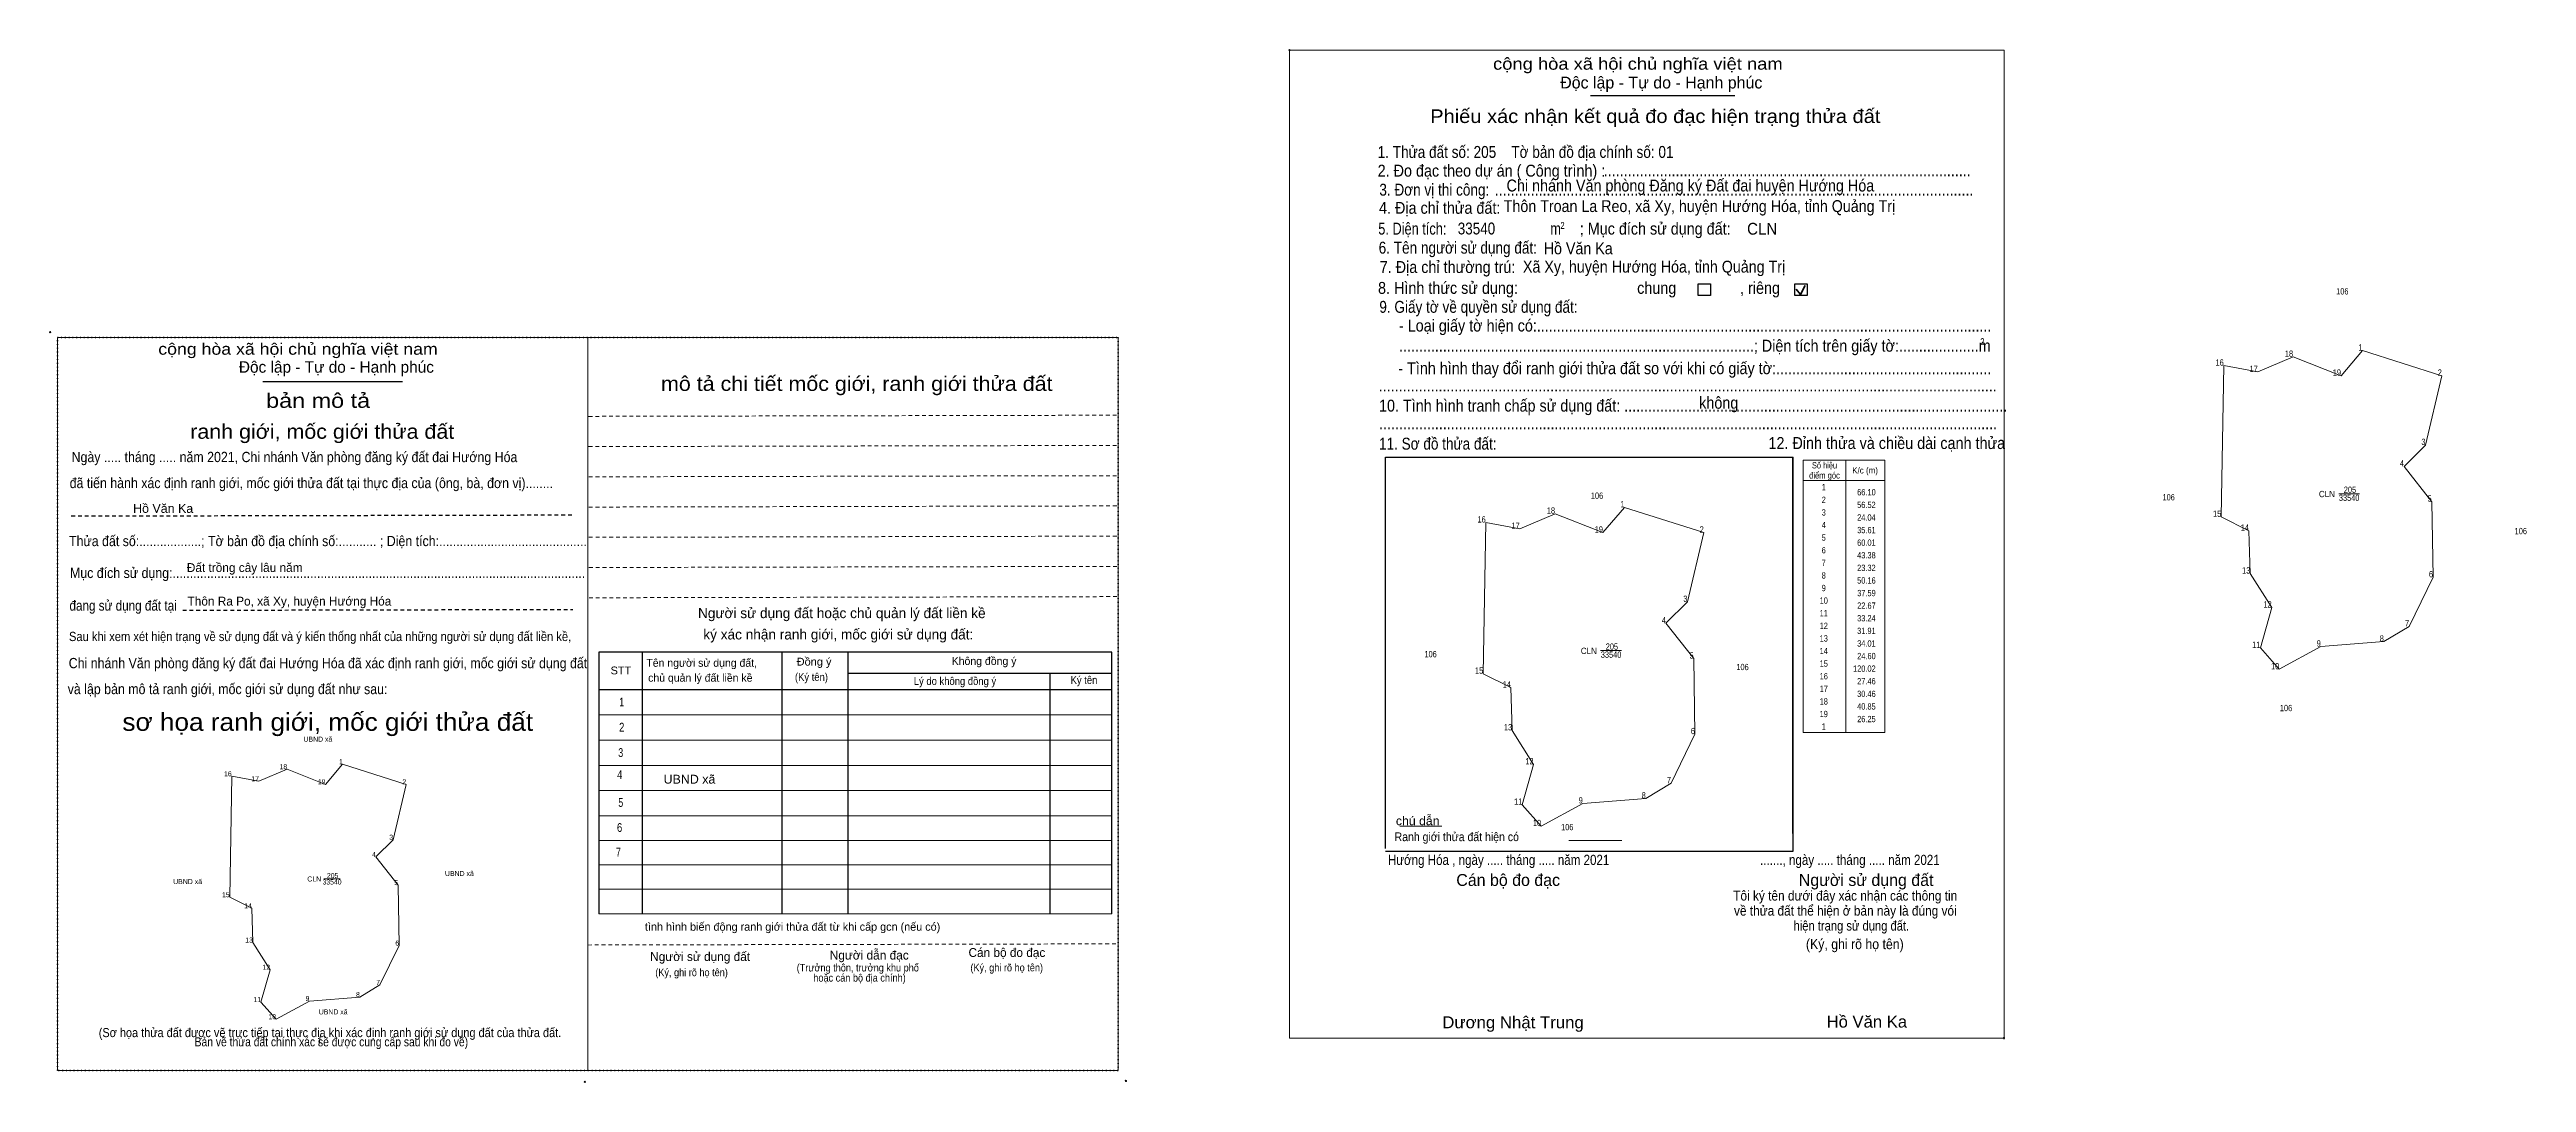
# Model space of a CAD drawing. Header units: metres. Extents: x 550257 to 552222, y 1816286 to 1817106.
import ezdxf
from ezdxf.enums import TextEntityAlignment as Align

# ---------------------------------------------------------------- set-up
doc = ezdxf.new("R2010")
doc.units = ezdxf.units.M
doc.header["$LTSCALE"] = 2
doc.header["$PDMODE"] = 32
doc.header["$PDSIZE"] = 1
doc.linetypes.add('DOTTED', pattern=[1.5, 0.3, -1.2])
doc.linetypes.add('SHORT_DASHED', pattern=[2.7, 1.5, -1.2])
for name, color, linetype, lineweight in [('1', 7, 'SHORT_DASHED', 13), ('17', 7, 'Continuous', 13), ('2', 7, 'Continuous', 13), ('30', 7, 'Continuous', 25), ('32', 7, 'Continuous', 13), ('6', 7, 'Continuous', 13), ('63', 7, 'Continuous', 13)]:
    doc.layers.add(name, color=color, linetype=linetype, lineweight=lineweight)
doc.layers.add('16', color=7, linetype='Continuous')

msp = doc.modelspace()

# ---------------------------------------------------------------- linework, layer by layer
at = {"layer": '1'}
for p, q in [((550684.69, 1816814.75), (551105.45, 1816815.67)), ((550684.73, 1816790.75), (551105.49, 1816791.67)), ((550684.81, 1816766.75), (551105.57, 1816767.67)), ((550684.85, 1816742.75), (551105.61, 1816743.67)), ((550684.89, 1816718.75), (551105.65, 1816719.67)), ((550684.97, 1816694.75), (551105.73, 1816695.67)), ((550685.01, 1816670.75), (551105.77, 1816671.67)), ((550684.17, 1816395.15), (551104.93, 1816396.07))]:
    msp.add_line(p, q, dxfattribs=at)
at = {"layer": '1', "lineweight": 25}
for p, q in [((550274.21, 1816735.67), (550672.41, 1816736.55)), ((550362.65, 1816660.87), (550672.09, 1816661.55))]:
    msp.add_line(p, q, dxfattribs=at)
at = {"layer": '1', "linetype": 'DOTTED', "lineweight": 53}
msp.add_lwpolyline([(550263.25, 1816877.47), (551104.73, 1816877.47), (551104.73, 1816295.51), (550263.25, 1816295.51)], close=True, dxfattribs=at)
at = {"layer": '1', "linetype": 'Continuous'}
for points in [[(552092, 1816867), (552155, 1816847), (552142, 1816792), (552125, 1816775), (552147, 1816747), (552148, 1816687), (552129, 1816648), (552109, 1816636), (552059, 1816632), (552026, 1816614), (552011, 1816631), (552020, 1816663), (552003, 1816690), (552002, 1816724), (551980, 1816735), (551982, 1816855), (552009, 1816850), (552037, 1816862), (552075, 1816847)], [(551506.43, 1816742.49), (551569.43, 1816722.49), (551556.43, 1816667.49), (551539.43, 1816650.49), (551561.43, 1816622.49), (551562.43, 1816562.49), (551543.43, 1816523.49), (551523.43, 1816511.49), (551473.43, 1816507.49), (551440.43, 1816489.49), (551425.43, 1816506.49), (551434.43, 1816538.49), (551417.43, 1816565.49), (551416.43, 1816599.49), (551394.43, 1816610.49), (551396.43, 1816730.49), (551423.43, 1816725.49), (551451.43, 1816737.49), (551489.43, 1816722.49)], [(550489.55, 1816538.67), (550539.95, 1816522.67), (550529.55, 1816478.67), (550515.95, 1816465.07), (550533.55, 1816442.67), (550534.35, 1816394.67), (550519.15, 1816363.47), (550503.15, 1816353.87), (550463.15, 1816350.67), (550436.75, 1816336.27), (550424.75, 1816349.87), (550431.95, 1816375.47), (550418.35, 1816397.07), (550417.55, 1816424.27), (550399.95, 1816433.07), (550401.55, 1816529.07), (550423.15, 1816525.07), (550445.55, 1816534.67), (550475.95, 1816522.67)]]:
    msp.add_lwpolyline(points, close=True, dxfattribs=at)
at = {"layer": '17'}
msp.add_line((551328.28, 1816489.35), (551361.7, 1816489.35), dxfattribs=at)
at = {"layer": '2', "lineweight": 25}
for p, q in [((551479.52, 1817069.46), (551594.16, 1817069.46)), ((550426.29, 1816842.54), (550536.9, 1816842.54)), ((551316.97, 1816782.48), (551640.2, 1816782.48)), ((551316.97, 1816471.81), (551316.97, 1816782.48)), ((550727.26, 1816627.65), (550727.26, 1816420.01)), ((550837.97, 1816627.65), (550837.97, 1816420.01)), ((550890.35, 1816627.65), (550890.35, 1816420.01)), ((550890.35, 1816610.89), (551099.8, 1816610.89)), ((551050.63, 1816610.89), (551050.63, 1816420.01)), ((550692.83, 1816597.95), (551099.8, 1816597.95)), ((551640.2, 1816469.27), (551316.97, 1816469.27))]:
    msp.add_line(p, q, dxfattribs=at)
at = {"layer": '2', "lineweight": 35}
for p, q in [((551642.83, 1816915.8), (551646.06, 1816911.6)), ((551646.06, 1816911.6), (551649.99, 1816918.63))]:
    msp.add_line(p, q, dxfattribs=at)
at = {"layer": '2'}
for p, q in [((550692.83, 1816577.88), (551099.8, 1816577.88)), ((550692.83, 1816557.81), (551099.8, 1816557.81)), ((550692.83, 1816537.75), (551099.8, 1816537.75)), ((550692.83, 1816517.68), (551099.8, 1816517.68)), ((550692.83, 1816497.61), (551099.8, 1816497.61)), ((550692.83, 1816478.21), (551099.8, 1816478.21)), ((550692.83, 1816458.81), (551099.8, 1816458.81)), ((550692.83, 1816439.41), (551099.8, 1816439.41)), ((550692.83, 1816420.01), (551099.8, 1816420.01))]:
    msp.add_line(p, q, dxfattribs=at)
msp.add_lwpolyline([(551240.75, 1817105.42), (551807.65, 1817105.42), (551807.65, 1816321.32), (551240.75, 1816321.32)], close=True, dxfattribs=at)
at = {"layer": '2', "lineweight": 25}
for points in [[(551565.11, 1816919.84), (551574.85, 1816919.84), (551574.85, 1816910.76), (551565.11, 1816910.76)], [(551641.71, 1816919.84), (551651.45, 1816919.84), (551651.45, 1816910.76), (551641.71, 1816910.76)]]:
    msp.add_lwpolyline(points, close=True, dxfattribs=at)
at = {"layer": '2'}
for points in [[(550263.26, 1816295.51), (550263.24, 1816295.51), (550263.24, 1816877.46), (550683.99, 1816877.46), (550683.99, 1816877.44)], [(550683.99, 1816877.44), (550683.99, 1816295.51), (550263.26, 1816295.51)], [(550683.99, 1816877.45), (551104.74, 1816877.45), (551104.74, 1816295.5)], [(551104.74, 1816295.5), (550683.99, 1816295.5), (550683.99, 1816877.44)], [(550684, 1816877.45), (551104.75, 1816877.45), (551104.75, 1816295.5), (551104.74, 1816295.5)], [(551104.74, 1816295.5), (550684, 1816295.5), (550684, 1816877.44)]]:
    msp.add_lwpolyline(points, dxfattribs=at)
at = {"layer": '2', "lineweight": 25}
msp.add_lwpolyline([(551099.8, 1816420.01), (551099.8, 1816627.65), (550692.83, 1816627.65), (550692.83, 1816420.01)], dxfattribs=at)
at = {"layer": '2'}
for p in [(551240.75, 1817105.42), (550257.5, 1816881.65), (551807.64, 1816321.32), (550681.73, 1816286.53), (551110.99, 1816287.24)]:
    msp.add_point(p, dxfattribs=at)
at = {"layer": '30'}
msp.add_line((551640.19, 1816483.66), (551640.19, 1816782.5), dxfattribs=at)
at = {"layer": '32'}
for points in [[(552092, 1816867), (552155, 1816847), (552142, 1816792), (552125, 1816775), (552147, 1816747), (552148, 1816687), (552129, 1816648), (552109, 1816636), (552059, 1816632), (552026, 1816614), (552011, 1816631), (552020, 1816663), (552003, 1816690), (552002, 1816724), (551980, 1816735), (551982, 1816855), (552009, 1816850), (552037, 1816862), (552075, 1816847)], [(551506.43, 1816742.49), (551569.43, 1816722.49), (551556.43, 1816667.49), (551539.43, 1816650.49), (551561.43, 1816622.49), (551562.43, 1816562.49), (551543.43, 1816523.49), (551523.43, 1816511.49), (551473.43, 1816507.49), (551440.43, 1816489.49), (551425.43, 1816506.49), (551434.43, 1816538.49), (551417.43, 1816565.49), (551416.43, 1816599.49), (551394.43, 1816610.49), (551396.43, 1816730.49), (551423.43, 1816725.49), (551451.43, 1816737.49), (551489.43, 1816722.49)], [(550489.55, 1816538.67), (550539.95, 1816522.67), (550529.55, 1816478.67), (550515.95, 1816465.07), (550533.55, 1816442.67), (550534.35, 1816394.67), (550519.15, 1816363.47), (550503.15, 1816353.87), (550463.15, 1816350.67), (550436.75, 1816336.27), (550424.75, 1816349.87), (550431.95, 1816375.47), (550418.35, 1816397.07), (550417.55, 1816424.27), (550399.95, 1816433.07), (550401.55, 1816529.07), (550423.15, 1816525.07), (550445.55, 1816534.67), (550475.95, 1816522.67)]]:
    msp.add_lwpolyline(points, close=True, dxfattribs=at)
at = {"layer": '6'}
msp.add_line((551462.3, 1816478.09), (551504.54, 1816478.09), dxfattribs=at)
at = {"layer": '63', "lineweight": 25}
msp.add_line((551640.2, 1816782.49), (551640.2, 1816469.27), dxfattribs=at)
at = {"layer": '63'}
for p, q in [((551682.01, 1816779.91), (551682.01, 1816563.91)), ((551682.01, 1816779.91), (551682.01, 1816563.91)), ((551648.41, 1816763.91), (551713.21, 1816763.91)), ((552073.18, 1816753.3), (552089.62, 1816753.3)), ((551487.61, 1816628.79), (551504.05, 1816628.79)), ((550474.49, 1816447.71), (550487.64, 1816447.71)), ((550471.62, 1816322.6), (550470.61, 1816315.67))]:
    msp.add_line(p, q, dxfattribs=at)
msp.add_lwpolyline([(551648.41, 1816779.91), (551713.21, 1816779.91), (551713.21, 1816563.91), (551648.41, 1816563.91)], close=True, dxfattribs=at)

# ---------------------------------------------------------------- texts
at = {"layer": '1'}
for s, height, width, p in [('CLN', 5, 0.95, (552063.815, 1816750.61)), ('33540', 5, 0.85, (552081.46, 1816747.63)), ('205', 5, 0.85, (552082.1, 1816754.01)), ('CLN', 5, 0.95, (551478.245, 1816626.1)), ('33540', 5, 0.85, (551495.89, 1816623.12)), ('205', 5, 0.85, (551496.53, 1816629.5)), ('CLN', 4, 0.95, (550467, 1816445.56)), ('205', 4, 0.85, (550481.625, 1816448.28)), ('33540', 4, 0.85, (550481.11, 1816443.18)), ('(Sơ họa thửa đất được vẽ trực tiếp tại thực địa khi xác định ranh giới sử dụng đất của thửa đất.', 7.2, 0.9, (550479.49, 1816322.03)), (' Bản vẽ thửa đất chính xác sẽ được cung cấp sau khi đo vẽ)', 7.2, 0.85, (550479.465, 1816314.71))]:
    msp.add_text(s, height=height, dxfattribs=dict(at, width=width)).set_placement(p, align=Align.CENTER)
at = {"layer": '16'}
for s, height, width, p in [('Ngày ..... tháng ..... năm 2021, Chi nhánh Văn phòng đăng ký đất đai Hướng Hóa', 8.16, 0.9, (550274.49, 1816778.43)), (' đã tiến hành xác định ranh giới, mốc giới thửa đất tại thực địa của (ông, bà, đơn vị)........', 8.16, 0.9, (550270.25, 1816757.79)), ('Thửa đất số:..................; Tờ bản đồ địa chính số:........... ; Diện tích:...........................................', 8.16, 0.9, (550272.45, 1816711.75)), ('Mục đích sử dụng:........................................................................................................................', 8.16, 0.9, (550273.21, 1816686.43)), ('đang sử dụng đất tại', 8.16, 0.85, (550272.81, 1816660.51)), ('Sau khi xem xét hiện trạng về sử dụng đất và ý kiến thống nhất của những người sử dụng đất liền kề,', 7.344, 0.9, (550272.41, 1816636.39)), ('Chi nhánh Văn phòng đăng ký đất đai Hướng Hóa đã xác định ranh giới, mốc giới sử dụng đất', 8.16, 0.9, (550272.21, 1816614.83)), (' và lập bản mô tả ranh giới, mốc giới sử dụng đất như sau:', 8.16, 0.9, (550268.69, 1816594.27))]:
    msp.add_text(s, height=height, dxfattribs=dict(at, width=width)).set_placement(p)
at = {"layer": '2'}
for s, height, width, p in [('cộng hòa xã hội chủ nghĩa việt nam', 9.462, 1.15, (551402.28, 1817089.89)), ('1. Thửa đất số: 205    Tờ bản đồ địa chính số: 01', 9.48, 0.85, (551310.7, 1817019.87)), ('2. Đo đạc theo dự án ( Công trình) : ', 9.468, 0.9, (551310.7, 1817005.03)), ('3. Đơn vị thi công:', 9.468, 0.85, (551312.04, 1816989.93)), ('Chi nhánh Văn phòng Đăng ký Đất đai huyện Hướng Hóa', 9.46, 0.9, (551412.96, 1816993.25)), ('............................................................................................', 9.468, 0.9, (551490.02, 1817005.35)), ('4. Địa chỉ thửa đất:', 9.468, 0.9, (551311.78, 1816975.53)), ('........................................................................................................................', 9.468, 0.9, (551403.5, 1816989.93)), ('Thôn Troan La Reo, xã Xy, huyện Hướng Hóa, tỉnh Quảng Trị', 9.4, 0.9, (551410.72, 1816976.93)), ('5. Diện tích:', 9.468, 0.8, (551311.2, 1816959.01)), ('33540', 9.4, 0.85, (551374.24, 1816959.15)), ('m', 9.462, 0.8, (551447.66, 1816959.01)), ('2', 5.406, 0.8, (551455.72, 1816963.55)), ('; Mục đích sử dụng đất:', 9.462, 0.9, (551471.08, 1816959.01)), ('CLN', 9.4, 0.95, (551603.82, 1816958.95)), ('6. Tên người sử dụng đất:', 9.468, 0.85, (551311.52, 1816943.91)), ('Hồ Văn Ka', 9.4, 0.9, (551442.48, 1816943.39)), ('8. Hình thức sử dụng:', 9.468, 0.9, (551311.02, 1816911.97)), ('7. Địa chỉ thường trú:', 9.468, 0.9, (551312.36, 1816928.55)), ('Xã Xy, huyện Hướng Hóa, tỉnh Quảng Trị', 9.4, 0.9, (551425.96, 1816928.87)), ('chung                , riêng', 9.462, 0.9, (551516.58, 1816911.97)), ('9. Giấy tờ về quyền sử dụng đất:', 9.468, 0.85, (551312.04, 1816896.93)), ('     - Loại giấy tờ hiện có:..................................................................................................................', 9.462, 0.9, (551311.78, 1816882.09)), ('cộng hòa xã hội chủ nghĩa việt nam', 9.13, 1.15, (550343.29, 1816863.67)), ('     .........................................................................................; Diện tích trên giấy tờ:....................m', 9.462, 0.9, (551311.78, 1816866.09)), ('2', 5.406, 0.8, (551788.84, 1816871.39)), ('     - Tình hình thay đổi ranh giới thửa đất so với khi có giấy tờ:......................................................', 9.462, 0.9, (551311.28, 1816848.23)), ('...........................................................................................................................................................', 9.462, 0.9, (551311.52, 1816834.53)), ('10. Tình hình tranh chấp sử dụng đất: ................................................................................................', 9.468, 0.9, (551311.78, 1816818.53)), ('không', 9.462, 0.9, (551565.8, 1816820.83)), ('...........................................................................................................................................................', 9.462, 0.9, (551311.78, 1816804.51)), ('11. Sơ đồ thửa đất:', 9.468, 0.85, (551311.78, 1816788.33)), ('12. Đỉnh thửa và chiều dài cạnh thửa', 9.48, 0.9, (551620.74, 1816788.83)), ('Hồ Văn Ka', 7.02, 1.05, (550323.31, 1816738.16)), ('STT', 6.221, 1.05, (550702.09, 1816609.95)), ('(Ký tên)', 6.221, 0.9, (550848.37, 1816604.75)), ('Đồng ý', 6.221, 1.05, (550849.73, 1816616.95)), ('Lý do không đồng ý', 6.221, 0.9, (550942.69, 1816601.55)), ('Ký tên', 6.221, 0.9, (551067.09, 1816602.39)), ('UBND xã', 7.02, 1.05, (550744.19, 1816523.25)), ('Hướng Hóa , ngày ..... tháng ..... năm 2021', 8.087, 0.85, (551318.82, 1816458.67)), ('......., ngày ..... tháng ..... năm 2021', 8.087, 0.85, (551614.06, 1816458.67)), ('(Ký, ghi rõ họ tên)', 8.111, 0.9, (551650.48, 1816391.85)), ('(Ký, ghi rõ họ tên)', 6.02, 0.9, (550737.57, 1816370.39)), ('(Ký, ghi rõ họ tên)', 6.02, 0.9, (550987.61, 1816374.23)), ('Dương Nhật Trung', 9.472, 1.05, (551361.96, 1816329.07)), ('Hồ Văn Ka', 9.4, 1.05, (551666.88, 1816329.63))]:
    msp.add_text(s, height=height, dxfattribs=dict(at, width=width)).set_placement(p)
for s, height, p in [('Độc lập - Tự do - Hạnh phúc', 9.462, (551455.52, 1817074.99)), ('Độc lập - Tự do - Hạnh phúc', 9.13, (550407.21, 1816849.39)), ('Đất trồng cây lâu năm', 7.02, (550365.93, 1816691.23)), ('Thôn Ra Po, xã Xy, huyện Hướng Hóa', 7.02, (550366.46, 1816664.57)), ('Người sử dụng đất hoặc chủ quản lý đất liền kề ', 8.08, (550771.49, 1816654.59)), ('ký xác nhận ranh giới, mốc giới sử dụng đất:', 8.08, (550775.69, 1816637.67)), ('Tên người sử dụng đất,', 6.221, (550730.49, 1816615.99)), ('chủ quản lý đất liền kề', 6.221, (550731.93, 1816604.15)), ('Không đồng ý', 6.221, (550972.77, 1816617.47)), ('Cán bộ đo đạc', 9.462, (551373.1, 1816442.03)), ('Người sử dụng đất', 9.462, (551644.84, 1816442.03)), ('tình hình biến động ranh giới thửa đất từ khi cấp gcn (nếu có)', 6.421, (550729.37, 1816406.47)), ('Người dẫn đạc', 7.04, (550875.97, 1816383.59)), ('Cán bộ đo đạc', 7.008, (550986.09, 1816385.67)), ('Người sử dụng đất', 7.024, (550733.53, 1816382.47))]:
    msp.add_text(s, height=height, dxfattribs=at).set_placement(p)
for s, height, width, p in [('Phiếu xác nhận kết quả đo đạc hiện trạng thửa đất', 10.81, 1.1, (551531, 1817047.59)), ('mô tả chi tiết mốc giới, ranh giới thửa đất', 11.56, 1.1, (550897.43, 1816834.95)), ('bản mô tả', 11.56, 1.2, (550470.08, 1816821.51)), ('ranh giới, mốc giới thửa đất', 11.56, 1.1, (550473.335, 1816796.95)), ('1', 7.023, 0.7, (550710.91, 1816584.55)), ('sơ họa ranh giới, mốc giới thửa đất', 14.11, 1.1, (550477.73, 1816565.15)), ('2', 7.023, 0.8, (550710.96, 1816564.51)), ('3', 7.024, 0.75, (550710.15, 1816544.35)), ('4', 7.024, 0.8, (550709.38, 1816526.83)), ('5', 7.024, 0.75, (550710.205, 1816504.79)), ('6', 7.024, 0.8, (550709.28, 1816484.91)), ('7', 7.04, 0.75, (550708.335, 1816465.27)), ('Tôi ký tên dưới đây xác nhận các thông tin', 7.817, 0.9, (551681.66, 1816430.43)), ('về thửa đất thể hiện ở bản này là đúng vói', 7.817, 0.9, (551681.755, 1816418.47)), ('hiện trạng sử dụng đất.', 7.8, 0.85, (551686.515, 1816406.57)), ('(Trưởng thôn, trưởng khu phố', 6.02, 0.9, (550898.255, 1816374.15)), ('hoặc cán bộ địa chính)', 6.02, 0.9, (550899.62, 1816366.11))]:
    msp.add_text(s, height=height, dxfattribs=dict(at, width=width)).set_placement(p, align=Align.CENTER)
msp.add_text('.', height=2.704, dxfattribs=at).set_placement((551807.578, 1816319.85), align=Align.CENTER)
at = {"layer": '6'}
for s, width, p in [('chú dẫn', 1.05, (551325.16, 1816490.25)), ('Ranh giới thửa đất hiện có ', 0.9, (551324.12, 1816477.59))]:
    msp.add_text(s, height=6.928, dxfattribs=dict(at, width=width)).set_placement(p)
at = {"layer": '63'}
for s, height, width, p in [('106', 5, 0.85, (552076.04, 1816911.49)), ('điểm góc', 5, 0.9, (551665.215, 1816765.41)), ('Số hiệu', 5, 0.85, (551665.205, 1816773.41)), ('K/c (m)', 5, 0.95, (551697.415, 1816769.41)), ('106', 5, 0.85, (551484.73, 1816749.3)), (' 2', 5, 0.85, (551663.81, 1816746.01)), (' 1', 5, 0.75, (551663.81, 1816756.01)), ('106', 5, 0.85, (551938.26, 1816748.04)), (' 4', 5, 0.85, (551663.81, 1816726.01)), (' 3', 5, 0.8, (551663.815, 1816736.01)), ('106', 5, 0.85, (552217.64, 1816721.22)), (' 5', 5, 0.8, (551663.815, 1816716.01)), (' 6', 5, 0.85, (551663.815, 1816706.01)), (' 8', 5, 0.8, (551663.81, 1816686.01)), (' 7', 5, 0.8, (551663.81, 1816696.01)), (' 10', 5, 0.85, (551663.805, 1816666.01)), (' 9', 5, 0.85, (551663.81, 1816676.01)), (' 12', 5, 0.85, (551663.815, 1816646.01)), (' 11', 5, 0.8, (551663.805, 1816656.01)), ('106', 5, 0.85, (551352.69, 1816623.53)), (' 14', 5, 0.85, (551663.805, 1816626.01)), (' 13', 5, 0.85, (551663.81, 1816636.01)), ('106', 5, 0.85, (551600.18, 1816613.31)), (' 15', 5, 0.85, (551663.81, 1816616.01)), (' 16', 5, 0.85, (551663.81, 1816606.01)), (' 17', 5, 0.85, (551663.815, 1816596.01)), (' 18', 5, 0.85, (551663.815, 1816586.01)), (' 19', 5, 0.85, (551663.805, 1816576.01)), (' 1', 5, 0.75, (551663.81, 1816566.01)), ('106', 5, 0.85, (552031.38, 1816580.75)), ('UBND xã', 4, 0.9, (550469.9, 1816556.53)), ('106', 5, 0.85, (551461.12, 1816486.25)), ('UBND xã', 4, 0.9, (550582.17, 1816449.9)), ('UBND xã', 4, 0.9, (550366.56, 1816443.51)), ('UBND xã', 4, 0.9, (550482.02, 1816340.08))]:
    msp.add_text(s, height=height, dxfattribs=dict(at, width=width)).set_placement(p, align=Align.CENTER)
for s, height, width, p in [(' 18', 5, 0.85, (552037, 1816862)), (' 1', 5, 0.75, (552092, 1816867)), (' 16', 5, 0.85, (551982, 1816855)), (' 17', 5, 0.85, (552009, 1816850)), (' 19', 5, 0.85, (552075, 1816847)), (' 2', 5, 0.85, (552155, 1816847)), (' 3', 5, 0.8, (552142, 1816792)), (' 4', 5, 0.85, (552125, 1816775)), (' 1', 5, 0.75, (551506.43, 1816742.49)), ('56.52', 5, 0.85, (551705.81, 1816742.01)), ('66.10', 5, 0.85, (551705.81, 1816752.01)), (' 5', 5, 0.8, (552147, 1816747)), (' 16', 5, 0.85, (551396.43, 1816730.49)), (' 17', 5, 0.85, (551423.43, 1816725.49)), (' 18', 5, 0.85, (551451.43, 1816737.49)), (' 19', 5, 0.85, (551489.43, 1816722.49)), (' 2', 5, 0.85, (551569.43, 1816722.49)), ('35.61', 5, 0.85, (551705.81, 1816722.01)), ('24.04', 5, 0.85, (551705.81, 1816732.01)), (' 15', 5, 0.85, (551980, 1816735)), (' 14', 5, 0.85, (552002, 1816724)), ('43.38', 5, 0.85, (551705.81, 1816702.01)), ('60.01', 5, 0.85, (551705.81, 1816712.01)), ('50.16', 5, 0.85, (551705.81, 1816682.01)), ('23.32', 5, 0.85, (551705.81, 1816692.01)), (' 13', 5, 0.85, (552003, 1816690)), (' 6', 5, 0.85, (552148, 1816687)), (' 3', 5, 0.8, (551556.43, 1816667.49)), ('37.59', 5, 0.85, (551705.81, 1816672.01)), ('22.67', 5, 0.85, (551705.81, 1816662.01)), (' 12', 5, 0.85, (552020, 1816663)), (' 4', 5, 0.85, (551539.43, 1816650.49)), ('33.24', 5, 0.85, (551705.81, 1816652.01)), ('31.91', 5, 0.85, (551705.81, 1816642.01)), (' 7', 5, 0.8, (552129, 1816648)), (' 5', 5, 0.8, (551561.43, 1816622.49)), ('34.01', 5, 0.85, (551705.81, 1816632.01)), ('24.60', 5, 0.85, (551705.81, 1816622.01)), (' 11', 5, 0.8, (552011, 1816631)), (' 9', 5, 0.85, (552059, 1816632)), (' 8', 5, 0.8, (552109, 1816636)), (' 15', 5, 0.85, (551394.43, 1816610.49)), ('120.02', 5, 0.85, (551705.81, 1816612.01)), ('27.46', 5, 0.85, (551705.81, 1816602.01)), (' 10', 5, 0.85, (552026, 1816614)), (' 14', 5, 0.85, (551416.43, 1816599.49)), ('30.46', 5, 0.85, (551705.81, 1816592.01)), (' 13', 5, 0.85, (551417.43, 1816565.49)), (' 6', 5, 0.85, (551562.43, 1816562.49)), ('40.85', 5, 0.85, (551705.81, 1816582.01)), ('26.25', 5, 0.85, (551705.81, 1816572.01)), (' 16', 4, 0.85, (550401.54, 1816529.07)), (' 17', 4, 0.85, (550423.14, 1816525.07)), (' 18', 4, 0.85, (550445.54, 1816534.67)), (' 1', 4, 0.75, (550489.54, 1816538.67)), (' 12', 5, 0.85, (551434.43, 1816538.49)), (' 7', 5, 0.8, (551543.43, 1816523.49)), (' 19', 4, 0.85, (550475.94, 1816522.67)), (' 2', 4, 0.85, (550539.95, 1816522.67)), (' 11', 5, 0.8, (551425.43, 1816506.49)), (' 9', 5, 0.85, (551473.43, 1816507.49)), (' 8', 5, 0.8, (551523.43, 1816511.49)), (' 10', 5, 0.85, (551440.43, 1816489.49)), (' 3', 4, 0.8, (550529.55, 1816478.67)), (' 4', 4, 0.85, (550515.94, 1816465.07)), (' 15', 4, 0.85, (550399.95, 1816433.07)), (' 5', 4, 0.8, (550533.54, 1816442.67)), (' 14', 4, 0.85, (550417.55, 1816424.27)), (' 13', 4, 0.85, (550418.34, 1816397.07)), (' 6', 4, 0.85, (550534.35, 1816394.67)), (' 12', 4, 0.85, (550431.94, 1816375.47)), (' 11', 4, 0.8, (550424.74, 1816349.87)), (' 9', 4, 0.85, (550463.15, 1816350.67)), (' 8', 4, 0.8, (550503.15, 1816353.87)), (' 7', 4, 0.8, (550519.15, 1816363.47)), (' 10', 4, 0.85, (550436.75, 1816336.27))]:
    msp.add_text(s, height=height, dxfattribs=dict(at, width=width)).set_placement(p, align=Align.RIGHT)

doc.saveas('drawing.dxf')
